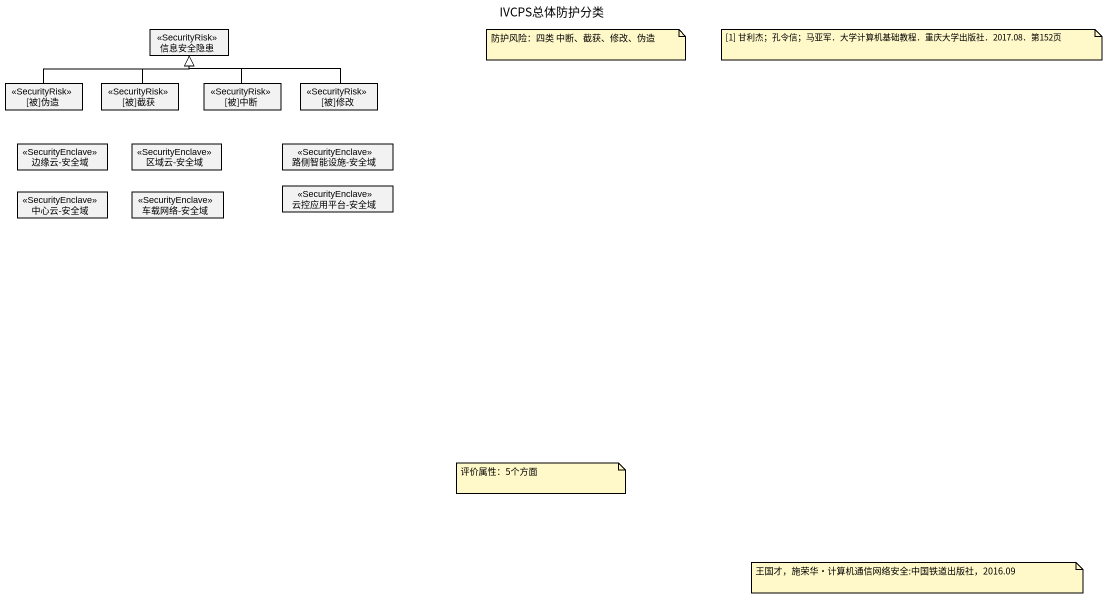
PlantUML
@startuml
title IVCPS总体防护分类
hide circle
hide empty members
abstract class 信息安全隐患 <<SecurityRisk>>
class "[被]伪造" as 被_伪造 <<SecurityRisk>>
class "[被]截获" as 被_截获 <<SecurityRisk>>
class "[被]中断" as 被_中断 <<SecurityRisk>>
class "[被]修改" as 被_修改 <<SecurityRisk>>
class "边缘云-安全域" as 边缘云_安全域 <<SecurityEnclave>>
class "区域云-安全域" as 区域云_安全域 <<SecurityEnclave>>
class "路侧智能设施-安全域" as 路侧智能设施_安全域 <<SecurityEnclave>>
class "中心云-安全域" as 中心云_安全域 <<SecurityEnclave>>
class "车载网络-安全域" as 车载网络_安全域 <<SecurityEnclave>>
class "云控应用平台-安全域" as 云控应用平台_安全域 <<SecurityEnclave>>
被_伪造 -right-|> 信息安全隐患
被_截获 -up-|> 信息安全隐患
被_中断 -up-|> 信息安全隐患
被_修改 -left-|> 信息安全隐患
note as N1
  防护风险：四类 中断、截获、修改、伪造
end note
note as N2
  [1] 甘利杰；孔令信；马亚军．大学计算机基础教程．重庆大学出版社．2017.08．第152页
end note
note as N3
  评价属性：5个方面
end note
note as N4
  王国才，施荣华·计算机通信网络安全:中国铁道出版社，2016.09
end note
@enduml
